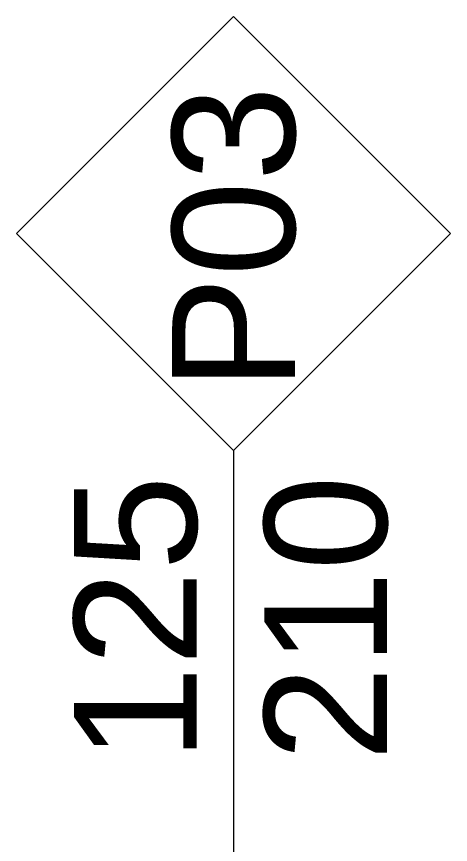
# Model space of a CAD drawing. Extents: x -1439 to 23780, y -1362 to 4476.
# Drawn here: x 3079.3 to 3114.7, y 2866.9 to 2934.4 of the extents above; entities that cross this region are included whole.
import ezdxf
from ezdxf.enums import TextEntityAlignment as Align

# ---------------------------------------------------------------- set-up
doc = ezdxf.new("R2010")
doc.units = 0
doc.header["$MEASUREMENT"] = 0
doc.layers.get('0').update_dxf_attribs({"color": 9, "lineweight": 9})
doc.layers.add('Audi$0$22', color=8, linetype='Continuous', lineweight=9)
doc.styles.add('Audi$0$Arial', font='arial.ttf', dxfattribs={"height": 2.5})

# ---------------------------------------------------------------- blocks, each defined once
blk = doc.blocks.new('Audi$0$0_windowno')
for points in [[(0, 3.536), (-3.536, 0), (0, -3.536), (3.536, 0), (0, 3.536)], [(3.536, 0), (11.536, 0)]]:
    blk.add_lwpolyline(points)
at = {"style": 'Audi$0$Arial'}
blk.add_attdef('GENISLIK', text='', height=2, dxfattribs=at).set_placement((4.036, 0), align=Align.BOTTOM_LEFT)
blk.add_attdef('PENCERENO', text='', height=2, dxfattribs=at).set_placement((0, 0), align=Align.MIDDLE_CENTER)
blk.add_attdef('YUKSEKLIK', text='', height=2, dxfattribs=at).set_placement((4.036, -0.5), align=Align.TOP_LEFT)

msp = doc.modelspace()

# ---------------------------------------------------------------- block references
at = {"layer": 'Audi$0$22'}
ref = msp.add_blockref('Audi$0$0_windowno', (3096.992, 2916.678), dxfattribs=dict(at, xscale=-5, yscale=5, zscale=5, rotation=90))
ref.add_attrib('PENCERENO', 'P03', dxfattribs={"layer": '0', "height": 10, "rotation": 90, "style": 'Audi$0$Arial'}).set_placement((3096.992, 2916.289), align=Align.MIDDLE_CENTER)
ref.add_attrib('GENISLIK', '125', dxfattribs={"layer": '0', "height": 10, "rotation": 90, "style": 'Audi$0$Arial'}).set_placement((3096.992, 2873.683), align=Align.BOTTOM_LEFT)
ref.add_attrib('YUKSEKLIK', '210', dxfattribs={"layer": '0', "height": 10, "rotation": 90, "style": 'Audi$0$Arial'}).set_placement((3099.492, 2873.683), align=Align.TOP_LEFT)

doc.saveas('drawing.dxf')
